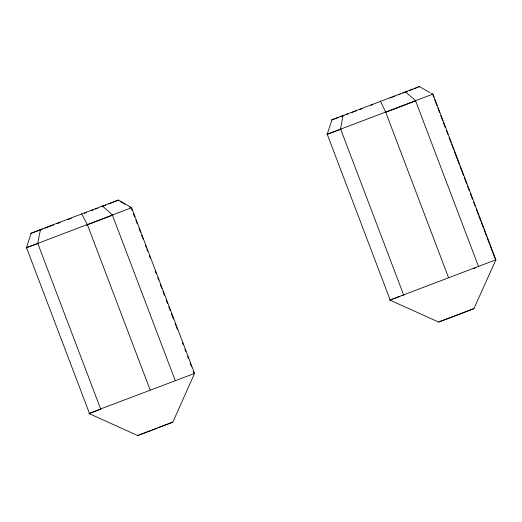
<?xml version="1.0" encoding="UTF-8"?>
<svg xmlns="http://www.w3.org/2000/svg" width="522" height="522" viewBox="0 0 522 522"><rect width="100%" height="100%" fill="white"/><g stroke="black" fill="none" stroke-linecap="round" stroke-linejoin="round"><path stroke-width="0.78" d="M343.065 115.401L340.579 128.954L403.532 294.682M137.651 435.544L172.821 422.167L194.556 373.426L131.603 207.697L118.442 200.063L40.488 229.536L37.688 243.206L100.642 408.935L89.053 413.568L137.651 435.544L157.057 428.268M40.488 229.536L31.189 233.19L26.485 247.611L89.438 413.339M331.972 119.766L327.209 134.213L390.162 299.941M495.567 259.969L495.9 259.806L389.83 300.098L438.617 322.022L455.654 315.66L473.93 308.619L495.9 259.806L432.947 94.077L326.876 134.369L341.088 129.188M31.189 233.19L30.87 233.38L32.873 232.668M118.442 200.063L108.824 203.906M129.149 206.719L131.218 207.926L131.603 207.697L26.1 247.839L38.093 243.454M432.947 94.077L431.231 93.431M438.663 322.015L473.976 308.593M418.755 86.88L419.734 86.456L331.698 119.897L338.347 117.509M418.011 87.181L414.546 88.551M409.392 90.554L413.006 89.151M101.992 206.542L105.783 205.081M405.118 92.205L407.33 91.35M112.83 215.103L86.561 225.152M100.642 408.935L194.556 373.426L194.177 373.654L193.31 371.377M398.319 94.815L400.276 94.064M402.762 93.112L404.53 92.427M415.342 101L385.373 112.465M473.206 268.686L475.457 267.825M91.089 210.725L93.255 209.896M95.422 209.061L97.588 208.232M389.98 98.005L392.146 97.177M392.844 96.909L394.952 96.107M84.407 213.27L86.639 212.421M67.703 219.625L71.292 218.261M56.689 223.788L60.363 222.398M359.886 109.437L362.053 108.615M371.051 105.209L372.884 104.511M158.029 427.688L172.821 422.167M351.697 112.517L353.648 111.786M354.327 111.532L356.356 110.762M53.681 224.917L44.748 228.271M346.21 114.579L347.972 113.92M340.696 116.634L344.005 115.401M39.006 230.417L42.595 229.08M402.188 295.609L404.041 294.917M98.854 409.998L101.053 409.183M397.849 297.22L399.911 296.457M33.538 232.434L38.321 230.672M397.235 297.449L394.926 298.297M98.123 410.272L89.053 413.568M393.001 299.002L389.83 300.098M419.46 86.587L429.847 92.629M120.19 201.466L125.012 204.291M405.216 91.774L415.46 100.485L478.413 266.213M102.41 205.975L112.289 214.823L175.242 380.551M81.608 213.818L87.226 224.277L150.179 390.006M380.381 101.137L385.536 111.773L448.489 277.502M432.901 94.997L433.769 97.281M434.637 99.558L436.947 105.64M437.814 107.924L439.544 112.484M440.698 115.525L442.721 120.843M443.302 122.363L445.318 127.688M446.473 130.728L447.922 134.532M449.077 137.573L451.099 142.891M451.674 144.411L453.696 149.736M454.271 151.256L459.471 164.939M460.052 166.459L463.516 175.581M464.378 177.865L466.694 183.946M467.555 186.223L469.291 190.784M470.446 193.825L472.469 199.15M473.624 202.19L475.066 205.988M476.221 209.035L478.243 214.353M478.818 215.873L480.84 221.197M481.421 222.718L483.437 228.036M484.018 229.556L486.615 236.401M487.196 237.921L489.218 243.239M489.793 244.759L495.28 259.206M131.218 207.926L132.086 210.209M133.24 213.25L134.683 217.048M135.837 220.095L137.286 223.892M139.015 228.453L140.464 232.257M141.619 235.298L143.061 239.096M145.37 245.177L146.238 247.461M146.812 248.981L147.68 251.258M149.416 255.819L150.277 258.103M155.191 271.029L156.058 273.306M157.788 277.867L158.655 280.151M160.385 284.712L161.833 288.509M162.988 291.55L164.43 295.354M166.166 299.915L167.608 303.719M168.763 306.76L170.205 310.557M171.36 313.598L173.382 318.922M175.118 323.483L175.979 325.761M176.56 327.281L177.428 329.565M182.335 342.491L183.202 344.768M184.932 349.329L185.799 351.613M187.535 356.174L188.396 358.451M190.132 363.012L191.574 366.816"/></g></svg>
